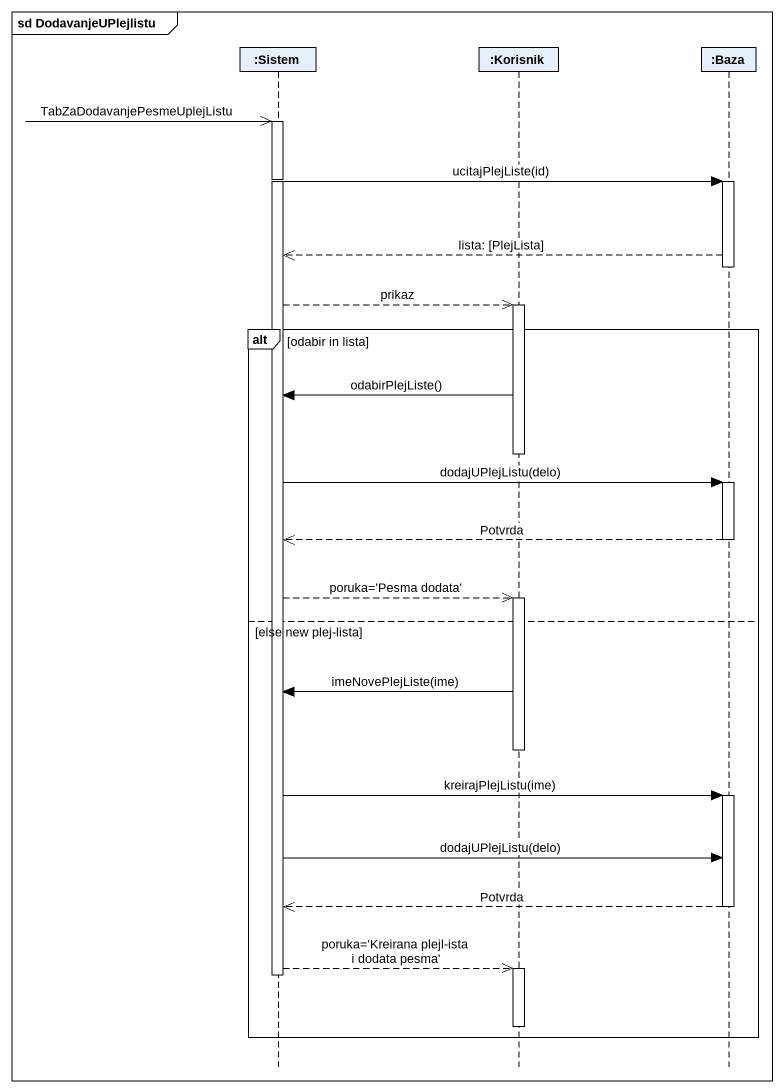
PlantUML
@startuml
mainframe sd DodavanjeUPlejlistu
hide footbox
participant ":Sistem" as Sistem
participant ":Korisnik" as Korisnik
participant ":Baza" as Baza

Sistem ->> Sistem : TabZaDodavanjePesmeUplejListu
activate Sistem
Sistem -> Baza : ucitajPlejListe(id)
activate Baza
Baza -->> Sistem : lista: [PlejLista]
deactivate Baza
Sistem -->> Korisnik : prikaz
activate Korisnik
alt odabir in lista
  Korisnik -> Sistem : odabirPlejListe()
  deactivate Korisnik
  Sistem -> Baza : dodajUPlejListu(delo)
  activate Baza
  Baza -->> Sistem : Potvrda
  deactivate Baza
  Sistem -->> Korisnik : poruka='Pesma dodata'
  activate Korisnik
else else new plej-lista
  Korisnik -> Sistem : imeNovePlejListe(ime)
  deactivate Korisnik
  Sistem -> Baza : kreirajPlejListu(ime)
  activate Baza
  Sistem -> Baza : dodajUPlejListu(delo)
  Baza -->> Sistem : Potvrda
  deactivate Baza
  Sistem -->> Korisnik : poruka='Kreirana plejl-ista i dodata pesma'
  activate Korisnik
  deactivate Sistem
  deactivate Korisnik
end
@enduml
